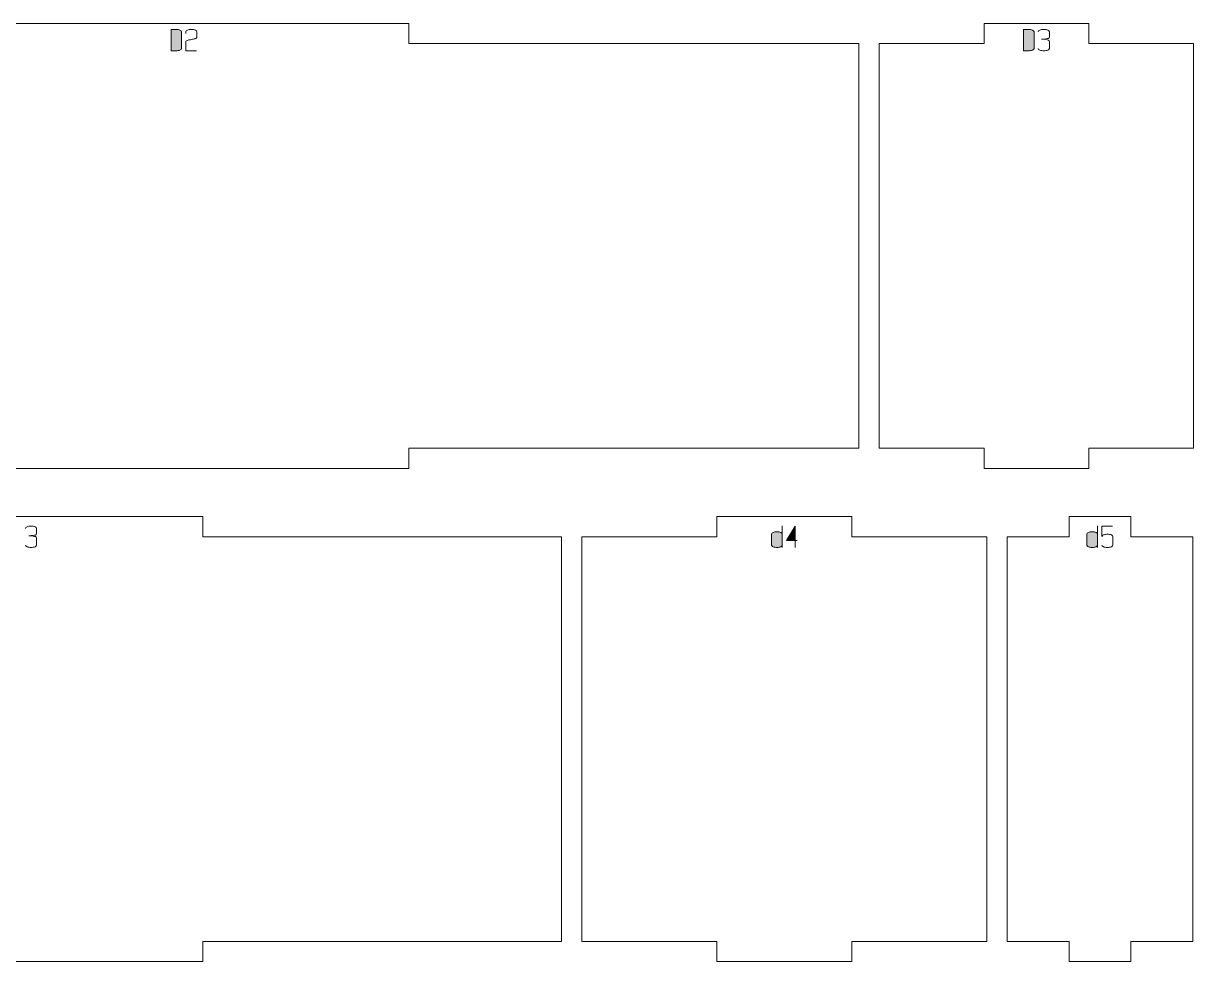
# Model space of a CAD drawing. Header units: centimetres. Extents: x -249 to 275, y -506 to 461.
# Drawn here: x -231.24 to -213.88, y 134.77 to 148.68 of the extents above; entities that cross this region are included whole.
import ezdxf

# ---------------------------------------------------------------- set-up
doc = ezdxf.new("R2010")
doc.units = ezdxf.units.CM
doc.header["$MEASUREMENT"] = 0
doc.layers.add('Capa 1', color=7, linetype='Continuous')

msp = doc.modelspace()

# ---------------------------------------------------------------- hatches: boundary and pattern name
at = {"layer": 'Capa 1', "true_color": 0x3e4095}
h = msp.add_hatch(color=175, dxfattribs=at)
edge = h.paths.add_edge_path()
edge.add_spline(control_points=[(-229.05251, 148.2761), (-229.05251, 148.2761), (-229.05251, 148.59254), (-229.05251, 148.59254), (-229.05251, 148.59254), (-228.97776, 148.59254), (-228.97776, 148.59254), (-228.95483, 148.59254), (-228.93526, 148.58902), (-228.91905, 148.58199), (-228.90316, 148.57496), (-228.89521, 148.56671), (-228.89521, 148.55723), (-228.89521, 148.55723), (-228.89521, 148.31141), (-228.89521, 148.31141), (-228.89521, 148.30163), (-228.90316, 148.29322), (-228.91905, 148.28619), (-228.93434, 148.27946), (-228.95391, 148.2761), (-228.97776, 148.2761), (-228.97776, 148.2761), (-229.05251, 148.2761), (-229.05251, 148.2761)], knot_values=[0, 0, 0, 0, 0.125, 0.125, 0.125, 0.25, 0.25, 0.25, 0.375, 0.375, 0.375, 0.5, 0.5, 0.5, 0.625, 0.625, 0.625, 0.75, 0.75, 0.75, 0.875, 0.875, 0.875, 1, 1, 1, 1], degree=3, periodic=1)
h = msp.add_hatch(color=175, dxfattribs=at)
edge = h.paths.add_edge_path()
edge.add_spline(control_points=[(-229.05251, 148.59254), (-229.05251, 148.59254), (-229.05251, 148.2761), (-229.05251, 148.2761), (-229.05251, 148.2761), (-228.97776, 148.2761), (-228.97776, 148.2761), (-228.95391, 148.2761), (-228.93434, 148.27946), (-228.91905, 148.28619), (-228.90316, 148.29322), (-228.89521, 148.30163), (-228.89521, 148.31141), (-228.89521, 148.31141), (-228.89521, 148.55723), (-228.89521, 148.55723), (-228.89521, 148.56671), (-228.90316, 148.57496), (-228.91905, 148.58199), (-228.93526, 148.58902), (-228.95483, 148.59254), (-228.97776, 148.59254), (-228.97776, 148.59254), (-229.05251, 148.59254), (-229.05251, 148.59254)], knot_values=[0, 0, 0, 0, 0.125, 0.125, 0.125, 0.25, 0.25, 0.25, 0.375, 0.375, 0.375, 0.5, 0.5, 0.5, 0.625, 0.625, 0.625, 0.75, 0.75, 0.75, 0.875, 0.875, 0.875, 1, 1, 1, 1], degree=3, periodic=1)
h = msp.add_hatch(color=175, dxfattribs=at)
edge = h.paths.add_edge_path()
edge.add_spline(control_points=[(-228.83284, 148.2761), (-228.83284, 148.2761), (-228.83284, 148.40864), (-228.83284, 148.40864), (-228.83192, 148.42056), (-228.82107, 148.42973), (-228.80028, 148.43615), (-228.79172, 148.43677), (-228.78354, 148.43776), (-228.77574, 148.43914), (-228.76795, 148.44051), (-228.76007, 148.44196), (-228.75212, 148.44349), (-228.73745, 148.44594), (-228.72621, 148.44793), (-228.71842, 148.44945), (-228.71062, 148.45098), (-228.70305, 148.45297), (-228.69571, 148.45542), (-228.67676, 148.46245), (-228.66728, 148.47147), (-228.66728, 148.48247), (-228.66728, 148.48247), (-228.66728, 148.55723), (-228.66728, 148.55723), (-228.66728, 148.56701), (-228.67515, 148.57534), (-228.6909, 148.58222), (-228.70664, 148.5891), (-228.72629, 148.59254), (-228.74983, 148.59254), (-228.77337, 148.59254), (-228.79302, 148.5891), (-228.80876, 148.58222), (-228.82451, 148.57534), (-228.83238, 148.56701), (-228.83238, 148.55723), (-228.83238, 148.55723), (-228.83238, 148.53476), (-228.83238, 148.53476), (-228.83238, 148.53476), (-228.83238, 148.55723), (-228.83238, 148.55723), (-228.83238, 148.56701), (-228.82451, 148.57534), (-228.80876, 148.58222), (-228.79302, 148.5891), (-228.77337, 148.59254), (-228.74983, 148.59254), (-228.72629, 148.59254), (-228.70664, 148.5891), (-228.6909, 148.58222), (-228.67515, 148.57534), (-228.66728, 148.56701), (-228.66728, 148.55723), (-228.66728, 148.55723), (-228.66728, 148.48247), (-228.66728, 148.48247), (-228.66728, 148.47147), (-228.67676, 148.46245), (-228.69571, 148.45542), (-228.70305, 148.45297), (-228.71062, 148.45098), (-228.71842, 148.44945), (-228.72621, 148.44793), (-228.73745, 148.44594), (-228.75212, 148.44349), (-228.76007, 148.44196), (-228.76795, 148.44051), (-228.77574, 148.43914), (-228.78354, 148.43776), (-228.79172, 148.43677), (-228.80028, 148.43615), (-228.82107, 148.42973), (-228.83192, 148.42056), (-228.83284, 148.40864), (-228.83284, 148.40864), (-228.83284, 148.2761), (-228.83284, 148.2761), (-228.83284, 148.2761), (-228.67599, 148.2761), (-228.67599, 148.2761), (-228.67599, 148.2761), (-228.83284, 148.2761), (-228.83284, 148.2761)], knot_values=[0, 0, 0, 0, 0.03571429, 0.03571429, 0.03571429, 0.07142857, 0.07142857, 0.07142857, 0.10714286, 0.10714286, 0.10714286, 0.14285714, 0.14285714, 0.14285714, 0.17857143, 0.17857143, 0.17857143, 0.21428571, 0.21428571, 0.21428571, 0.25, 0.25, 0.25, 0.28571429, 0.28571429, 0.28571429, 0.32142857, 0.32142857, 0.32142857, 0.35714286, 0.35714286, 0.35714286, 0.39285714, 0.39285714, 0.39285714, 0.42857143, 0.42857143, 0.42857143, 0.46428571, 0.46428571, 0.46428571, 0.5, 0.5, 0.5, 0.53571429, 0.53571429, 0.53571429, 0.57142857, 0.57142857, 0.57142857, 0.60714286, 0.60714286, 0.60714286, 0.64285714, 0.64285714, 0.64285714, 0.67857143, 0.67857143, 0.67857143, 0.71428571, 0.71428571, 0.71428571, 0.75, 0.75, 0.75, 0.78571429, 0.78571429, 0.78571429, 0.82142857, 0.82142857, 0.82142857, 0.85714286, 0.85714286, 0.85714286, 0.89285714, 0.89285714, 0.89285714, 0.92857143, 0.92857143, 0.92857143, 0.96428571, 0.96428571, 0.96428571, 1, 1, 1, 1], degree=3, periodic=1)
h = msp.add_hatch(color=175, dxfattribs=at)
edge = h.paths.add_edge_path()
edge.add_spline(control_points=[(-216.4085, 148.2761), (-216.4085, 148.2761), (-216.4085, 148.59254), (-216.4085, 148.59254), (-216.4085, 148.59254), (-216.33375, 148.59254), (-216.33375, 148.59254), (-216.31082, 148.59254), (-216.29125, 148.58902), (-216.27504, 148.58199), (-216.25915, 148.57496), (-216.2512, 148.56671), (-216.2512, 148.55723), (-216.2512, 148.55723), (-216.2512, 148.31141), (-216.2512, 148.31141), (-216.2512, 148.30163), (-216.25915, 148.29322), (-216.27504, 148.28619), (-216.29033, 148.27946), (-216.3099, 148.2761), (-216.33375, 148.2761), (-216.33375, 148.2761), (-216.4085, 148.2761), (-216.4085, 148.2761)], knot_values=[0, 0, 0, 0, 0.125, 0.125, 0.125, 0.25, 0.25, 0.25, 0.375, 0.375, 0.375, 0.5, 0.5, 0.5, 0.625, 0.625, 0.625, 0.75, 0.75, 0.75, 0.875, 0.875, 0.875, 1, 1, 1, 1], degree=3, periodic=1)
h = msp.add_hatch(color=175, dxfattribs=at)
edge = h.paths.add_edge_path()
edge.add_spline(control_points=[(-216.4085, 148.59254), (-216.4085, 148.59254), (-216.4085, 148.2761), (-216.4085, 148.2761), (-216.4085, 148.2761), (-216.33375, 148.2761), (-216.33375, 148.2761), (-216.3099, 148.2761), (-216.29033, 148.27946), (-216.27504, 148.28619), (-216.25915, 148.29322), (-216.2512, 148.30163), (-216.2512, 148.31141), (-216.2512, 148.31141), (-216.2512, 148.55723), (-216.2512, 148.55723), (-216.2512, 148.56671), (-216.25915, 148.57496), (-216.27504, 148.58199), (-216.29125, 148.58902), (-216.31082, 148.59254), (-216.33375, 148.59254), (-216.33375, 148.59254), (-216.4085, 148.59254), (-216.4085, 148.59254)], knot_values=[0, 0, 0, 0, 0.125, 0.125, 0.125, 0.25, 0.25, 0.25, 0.375, 0.375, 0.375, 0.5, 0.5, 0.5, 0.625, 0.625, 0.625, 0.75, 0.75, 0.75, 0.875, 0.875, 0.875, 1, 1, 1, 1], degree=3, periodic=1)
h = msp.add_hatch(color=175, dxfattribs=at)
edge = h.paths.add_edge_path()
edge.add_spline(control_points=[(-216.10582, 148.2761), (-216.12936, 148.2761), (-216.14901, 148.27954), (-216.16475, 148.28642), (-216.1805, 148.2933), (-216.18837, 148.30163), (-216.18837, 148.31141), (-216.18837, 148.30163), (-216.1805, 148.2933), (-216.16475, 148.28642), (-216.14901, 148.27954), (-216.12936, 148.2761), (-216.10582, 148.2761), (-216.08228, 148.2761), (-216.06263, 148.27954), (-216.04689, 148.28642), (-216.03114, 148.2933), (-216.02327, 148.30163), (-216.02327, 148.31141), (-216.02327, 148.31141), (-216.02327, 148.4146), (-216.02327, 148.4146), (-216.02327, 148.42286), (-216.02893, 148.43004), (-216.04024, 148.43615), (-216.05155, 148.44227), (-216.08472, 148.4464), (-216.13976, 148.44854), (-216.08503, 148.4519), (-216.05216, 148.45588), (-216.04116, 148.46046), (-216.03015, 148.46505), (-216.02419, 148.47254), (-216.02327, 148.48293), (-216.02327, 148.48293), (-216.02327, 148.55723), (-216.02327, 148.55723), (-216.02327, 148.56701), (-216.03114, 148.57534), (-216.04689, 148.58222), (-216.06263, 148.5891), (-216.08228, 148.59254), (-216.10582, 148.59254), (-216.12936, 148.59254), (-216.14901, 148.5891), (-216.16475, 148.58222), (-216.1805, 148.57534), (-216.18837, 148.56701), (-216.18837, 148.55723), (-216.18837, 148.56701), (-216.1805, 148.57534), (-216.16475, 148.58222), (-216.14901, 148.5891), (-216.12936, 148.59254), (-216.10582, 148.59254), (-216.08228, 148.59254), (-216.06263, 148.5891), (-216.04689, 148.58222), (-216.03114, 148.57534), (-216.02327, 148.56701), (-216.02327, 148.55723), (-216.02327, 148.55723), (-216.02327, 148.48293), (-216.02327, 148.48293), (-216.02419, 148.47254), (-216.03015, 148.46505), (-216.04116, 148.46046), (-216.05216, 148.45588), (-216.08503, 148.4519), (-216.13976, 148.44854), (-216.08472, 148.4464), (-216.05155, 148.44227), (-216.04024, 148.43615), (-216.02893, 148.43004), (-216.02327, 148.42286), (-216.02327, 148.4146), (-216.02327, 148.4146), (-216.02327, 148.31141), (-216.02327, 148.31141), (-216.02327, 148.30163), (-216.03114, 148.2933), (-216.04689, 148.28642), (-216.06263, 148.27954), (-216.08228, 148.2761), (-216.10582, 148.2761)], knot_values=[0, 0, 0, 0, 0.03571429, 0.03571429, 0.03571429, 0.07142857, 0.07142857, 0.07142857, 0.10714286, 0.10714286, 0.10714286, 0.14285714, 0.14285714, 0.14285714, 0.17857143, 0.17857143, 0.17857143, 0.21428571, 0.21428571, 0.21428571, 0.25, 0.25, 0.25, 0.28571429, 0.28571429, 0.28571429, 0.32142857, 0.32142857, 0.32142857, 0.35714286, 0.35714286, 0.35714286, 0.39285714, 0.39285714, 0.39285714, 0.42857143, 0.42857143, 0.42857143, 0.46428571, 0.46428571, 0.46428571, 0.5, 0.5, 0.5, 0.53571429, 0.53571429, 0.53571429, 0.57142857, 0.57142857, 0.57142857, 0.60714286, 0.60714286, 0.60714286, 0.64285714, 0.64285714, 0.64285714, 0.67857143, 0.67857143, 0.67857143, 0.71428571, 0.71428571, 0.71428571, 0.75, 0.75, 0.75, 0.78571429, 0.78571429, 0.78571429, 0.82142857, 0.82142857, 0.82142857, 0.85714286, 0.85714286, 0.85714286, 0.89285714, 0.89285714, 0.89285714, 0.92857143, 0.92857143, 0.92857143, 0.96428571, 0.96428571, 0.96428571, 1, 1, 1, 1], degree=3, periodic=1)
h = msp.add_hatch(color=175, dxfattribs=at)
edge = h.paths.add_edge_path()
edge.add_spline(control_points=[(-231.12856, 140.90999), (-231.1521, 140.90999), (-231.17175, 140.91343), (-231.18749, 140.92031), (-231.20324, 140.92719), (-231.21111, 140.93552), (-231.21111, 140.9453), (-231.21111, 140.93552), (-231.20324, 140.92719), (-231.18749, 140.92031), (-231.17175, 140.91343), (-231.1521, 140.90999), (-231.12856, 140.90999), (-231.10502, 140.90999), (-231.08537, 140.91343), (-231.06963, 140.92031), (-231.05388, 140.92719), (-231.04601, 140.93552), (-231.04601, 140.9453), (-231.04601, 140.9453), (-231.04601, 141.04849), (-231.04601, 141.04849), (-231.04601, 141.05675), (-231.05167, 141.06393), (-231.06298, 141.07004), (-231.07429, 141.07616), (-231.10746, 141.08029), (-231.1625, 141.08243), (-231.10777, 141.08579), (-231.0749, 141.08977), (-231.0639, 141.09435), (-231.05289, 141.09894), (-231.04693, 141.10643), (-231.04601, 141.11682), (-231.04601, 141.11682), (-231.04601, 141.19112), (-231.04601, 141.19112), (-231.04601, 141.2009), (-231.05388, 141.20923), (-231.06963, 141.21611), (-231.08537, 141.22299), (-231.10502, 141.22643), (-231.12856, 141.22643), (-231.1521, 141.22643), (-231.17175, 141.22299), (-231.18749, 141.21611), (-231.20324, 141.20923), (-231.21111, 141.2009), (-231.21111, 141.19112), (-231.21111, 141.2009), (-231.20324, 141.20923), (-231.18749, 141.21611), (-231.17175, 141.22299), (-231.1521, 141.22643), (-231.12856, 141.22643), (-231.10502, 141.22643), (-231.08537, 141.22299), (-231.06963, 141.21611), (-231.05388, 141.20923), (-231.04601, 141.2009), (-231.04601, 141.19112), (-231.04601, 141.19112), (-231.04601, 141.11682), (-231.04601, 141.11682), (-231.04693, 141.10643), (-231.05289, 141.09894), (-231.0639, 141.09435), (-231.0749, 141.08977), (-231.10777, 141.08579), (-231.1625, 141.08243), (-231.10746, 141.08029), (-231.07429, 141.07616), (-231.06298, 141.07004), (-231.05167, 141.06393), (-231.04601, 141.05675), (-231.04601, 141.04849), (-231.04601, 141.04849), (-231.04601, 140.9453), (-231.04601, 140.9453), (-231.04601, 140.93552), (-231.05388, 140.92719), (-231.06963, 140.92031), (-231.08537, 140.91343), (-231.10502, 140.90999), (-231.12856, 140.90999)], knot_values=[0, 0, 0, 0, 0.03571429, 0.03571429, 0.03571429, 0.07142857, 0.07142857, 0.07142857, 0.10714286, 0.10714286, 0.10714286, 0.14285714, 0.14285714, 0.14285714, 0.17857143, 0.17857143, 0.17857143, 0.21428571, 0.21428571, 0.21428571, 0.25, 0.25, 0.25, 0.28571429, 0.28571429, 0.28571429, 0.32142857, 0.32142857, 0.32142857, 0.35714286, 0.35714286, 0.35714286, 0.39285714, 0.39285714, 0.39285714, 0.42857143, 0.42857143, 0.42857143, 0.46428571, 0.46428571, 0.46428571, 0.5, 0.5, 0.5, 0.53571429, 0.53571429, 0.53571429, 0.57142857, 0.57142857, 0.57142857, 0.60714286, 0.60714286, 0.60714286, 0.64285714, 0.64285714, 0.64285714, 0.67857143, 0.67857143, 0.67857143, 0.71428571, 0.71428571, 0.71428571, 0.75, 0.75, 0.75, 0.78571429, 0.78571429, 0.78571429, 0.82142857, 0.82142857, 0.82142857, 0.85714286, 0.85714286, 0.85714286, 0.89285714, 0.89285714, 0.89285714, 0.92857143, 0.92857143, 0.92857143, 0.96428571, 0.96428571, 0.96428571, 1, 1, 1, 1], degree=3, periodic=1)
h = msp.add_hatch(color=175, dxfattribs=at)
edge = h.paths.add_edge_path()
edge.add_spline(control_points=[(-220.14408, 141.10857), (-220.14408, 141.10857), (-220.14408, 140.9453), (-220.14408, 140.9453), (-220.14408, 140.94072), (-220.14225, 140.93636), (-220.13858, 140.93223), (-220.13491, 140.92811), (-220.12956, 140.92436), (-220.12253, 140.921), (-220.11549, 140.91763), (-220.10686, 140.91496), (-220.09661, 140.91297), (-220.08637, 140.91098), (-220.07468, 140.90999), (-220.06153, 140.90999), (-220.04196, 140.90999), (-220.02454, 140.91366), (-220.00925, 140.921), (-219.99335, 140.92833), (-219.9854, 140.93644), (-219.9854, 140.9453), (-219.9854, 140.9453), (-219.9854, 141.23102), (-219.9854, 141.23102), (-219.9854, 141.23102), (-219.9854, 141.10857), (-219.9854, 141.10857), (-219.9854, 141.11774), (-219.99335, 141.12569), (-220.00925, 141.13242), (-220.02454, 141.13945), (-220.04196, 141.14327), (-220.06153, 141.14388), (-220.07468, 141.14388), (-220.08637, 141.14289), (-220.09661, 141.1409), (-220.10686, 141.13891), (-220.11549, 141.13624), (-220.12253, 141.13287), (-220.12956, 141.12951), (-220.13491, 141.12577), (-220.13858, 141.12164), (-220.14225, 141.11751), (-220.14408, 141.11315), (-220.14408, 141.10857)], knot_values=[0, 0, 0, 0, 0.06666667, 0.06666667, 0.06666667, 0.13333333, 0.13333333, 0.13333333, 0.2, 0.2, 0.2, 0.26666667, 0.26666667, 0.26666667, 0.33333333, 0.33333333, 0.33333333, 0.4, 0.4, 0.4, 0.46666667, 0.46666667, 0.46666667, 0.53333333, 0.53333333, 0.53333333, 0.6, 0.6, 0.6, 0.66666667, 0.66666667, 0.66666667, 0.73333333, 0.73333333, 0.73333333, 0.8, 0.8, 0.8, 0.86666667, 0.86666667, 0.86666667, 0.93333333, 0.93333333, 0.93333333, 1, 1, 1, 1], degree=3, periodic=1)
h = msp.add_hatch(color=175, dxfattribs=at)
edge = h.paths.add_edge_path()
edge.add_spline(control_points=[(-219.9854, 140.9453), (-219.9854, 140.93644), (-219.99335, 140.92833), (-220.00925, 140.921), (-220.02454, 140.91366), (-220.04196, 140.90999), (-220.06153, 140.90999), (-220.07468, 140.90999), (-220.08637, 140.91098), (-220.09661, 140.91297), (-220.10686, 140.91496), (-220.11549, 140.91763), (-220.12253, 140.921), (-220.12956, 140.92436), (-220.13491, 140.92811), (-220.13858, 140.93223), (-220.14225, 140.93636), (-220.14408, 140.94072), (-220.14408, 140.9453), (-220.14408, 140.9453), (-220.14408, 141.10857), (-220.14408, 141.10857), (-220.14408, 141.11315), (-220.14225, 141.11751), (-220.13858, 141.12164), (-220.13491, 141.12577), (-220.12956, 141.12951), (-220.12253, 141.13287), (-220.11549, 141.13624), (-220.10686, 141.13891), (-220.09661, 141.1409), (-220.08637, 141.14289), (-220.07468, 141.14388), (-220.06153, 141.14388), (-220.04196, 141.14327), (-220.02454, 141.13945), (-220.00925, 141.13242), (-219.99335, 141.12569), (-219.9854, 141.11774), (-219.9854, 141.10857), (-219.9854, 141.10857), (-219.9854, 140.9453), (-219.9854, 140.9453)], knot_values=[0, 0, 0, 0, 0.07142857, 0.07142857, 0.07142857, 0.14285714, 0.14285714, 0.14285714, 0.21428571, 0.21428571, 0.21428571, 0.28571429, 0.28571429, 0.28571429, 0.35714286, 0.35714286, 0.35714286, 0.42857143, 0.42857143, 0.42857143, 0.5, 0.5, 0.5, 0.57142857, 0.57142857, 0.57142857, 0.64285714, 0.64285714, 0.64285714, 0.71428571, 0.71428571, 0.71428571, 0.78571429, 0.78571429, 0.78571429, 0.85714286, 0.85714286, 0.85714286, 0.92857143, 0.92857143, 0.92857143, 1, 1, 1, 1], degree=3, periodic=1)
h = msp.add_hatch(color=175, dxfattribs=at)
edge = h.paths.add_edge_path()
edge.add_spline(control_points=[(-219.79416, 141.01455), (-219.79416, 141.01455), (-219.79416, 141.22689), (-219.79416, 141.22689), (-219.79416, 141.22689), (-219.92395, 141.01455), (-219.92395, 141.01455), (-219.92395, 141.01455), (-219.79416, 141.01455), (-219.79416, 141.01455)], knot_values=[0, 0, 0, 0, 0.33333333, 0.33333333, 0.33333333, 0.66666667, 0.66666667, 0.66666667, 1, 1, 1, 1], degree=3, periodic=1)
h = msp.add_hatch(color=175, dxfattribs=at)
edge = h.paths.add_edge_path()
edge.add_spline(control_points=[(-219.79416, 141.01455), (-219.79416, 141.01455), (-219.79416, 140.90999), (-219.79416, 140.90999), (-219.79416, 140.90999), (-219.79416, 141.01455), (-219.79416, 141.01455), (-219.79416, 141.01455), (-219.92395, 141.01455), (-219.92395, 141.01455), (-219.92395, 141.01455), (-219.79416, 141.22689), (-219.79416, 141.22689), (-219.79416, 141.22689), (-219.79416, 141.01455), (-219.79416, 141.01455), (-219.79416, 141.01455), (-219.76435, 141.01455), (-219.76435, 141.01455), (-219.76435, 141.01455), (-219.79416, 141.01455), (-219.79416, 141.01455)], knot_values=[0, 0, 0, 0, 0.14285714, 0.14285714, 0.14285714, 0.28571429, 0.28571429, 0.28571429, 0.42857143, 0.42857143, 0.42857143, 0.57142857, 0.57142857, 0.57142857, 0.71428571, 0.71428571, 0.71428571, 0.85714286, 0.85714286, 0.85714286, 1, 1, 1, 1], degree=3, periodic=1)
h = msp.add_hatch(color=175, dxfattribs=at)
edge = h.paths.add_edge_path()
edge.add_spline(control_points=[(-215.46596, 141.10857), (-215.46596, 141.10857), (-215.46596, 140.9453), (-215.46596, 140.9453), (-215.46596, 140.94072), (-215.46413, 140.93636), (-215.46046, 140.93223), (-215.45679, 140.92811), (-215.45144, 140.92436), (-215.44441, 140.921), (-215.43737, 140.91763), (-215.42874, 140.91496), (-215.41849, 140.91297), (-215.40825, 140.91098), (-215.39656, 140.90999), (-215.38341, 140.90999), (-215.36384, 140.90999), (-215.34642, 140.91366), (-215.33113, 140.921), (-215.31523, 140.92833), (-215.30728, 140.93644), (-215.30728, 140.9453), (-215.30728, 140.9453), (-215.30728, 141.23102), (-215.30728, 141.23102), (-215.30728, 141.23102), (-215.30728, 141.10857), (-215.30728, 141.10857), (-215.30728, 141.11774), (-215.31523, 141.12569), (-215.33113, 141.13242), (-215.34642, 141.13945), (-215.36384, 141.14327), (-215.38341, 141.14388), (-215.39656, 141.14388), (-215.40825, 141.14289), (-215.41849, 141.1409), (-215.42874, 141.13891), (-215.43737, 141.13624), (-215.44441, 141.13287), (-215.45144, 141.12951), (-215.45679, 141.12577), (-215.46046, 141.12164), (-215.46413, 141.11751), (-215.46596, 141.11315), (-215.46596, 141.10857)], knot_values=[0, 0, 0, 0, 0.06666667, 0.06666667, 0.06666667, 0.13333333, 0.13333333, 0.13333333, 0.2, 0.2, 0.2, 0.26666667, 0.26666667, 0.26666667, 0.33333333, 0.33333333, 0.33333333, 0.4, 0.4, 0.4, 0.46666667, 0.46666667, 0.46666667, 0.53333333, 0.53333333, 0.53333333, 0.6, 0.6, 0.6, 0.66666667, 0.66666667, 0.66666667, 0.73333333, 0.73333333, 0.73333333, 0.8, 0.8, 0.8, 0.86666667, 0.86666667, 0.86666667, 0.93333333, 0.93333333, 0.93333333, 1, 1, 1, 1], degree=3, periodic=1)
h = msp.add_hatch(color=175, dxfattribs=at)
edge = h.paths.add_edge_path()
edge.add_spline(control_points=[(-215.30728, 140.9453), (-215.30728, 140.93644), (-215.31523, 140.92833), (-215.33113, 140.921), (-215.34642, 140.91366), (-215.36384, 140.90999), (-215.38341, 140.90999), (-215.39656, 140.90999), (-215.40825, 140.91098), (-215.41849, 140.91297), (-215.42874, 140.91496), (-215.43737, 140.91763), (-215.44441, 140.921), (-215.45144, 140.92436), (-215.45679, 140.92811), (-215.46046, 140.93223), (-215.46413, 140.93636), (-215.46596, 140.94072), (-215.46596, 140.9453), (-215.46596, 140.9453), (-215.46596, 141.10857), (-215.46596, 141.10857), (-215.46596, 141.11315), (-215.46413, 141.11751), (-215.46046, 141.12164), (-215.45679, 141.12577), (-215.45144, 141.12951), (-215.44441, 141.13287), (-215.43737, 141.13624), (-215.42874, 141.13891), (-215.41849, 141.1409), (-215.40825, 141.14289), (-215.39656, 141.14388), (-215.38341, 141.14388), (-215.36384, 141.14327), (-215.34642, 141.13945), (-215.33113, 141.13242), (-215.31523, 141.12569), (-215.30728, 141.11774), (-215.30728, 141.10857), (-215.30728, 141.10857), (-215.30728, 140.9453), (-215.30728, 140.9453)], knot_values=[0, 0, 0, 0, 0.07142857, 0.07142857, 0.07142857, 0.14285714, 0.14285714, 0.14285714, 0.21428571, 0.21428571, 0.21428571, 0.28571429, 0.28571429, 0.28571429, 0.35714286, 0.35714286, 0.35714286, 0.42857143, 0.42857143, 0.42857143, 0.5, 0.5, 0.5, 0.57142857, 0.57142857, 0.57142857, 0.64285714, 0.64285714, 0.64285714, 0.71428571, 0.71428571, 0.71428571, 0.78571429, 0.78571429, 0.78571429, 0.85714286, 0.85714286, 0.85714286, 0.92857143, 0.92857143, 0.92857143, 1, 1, 1, 1], degree=3, periodic=1)
h = msp.add_hatch(color=175, dxfattribs=at)
edge = h.paths.add_edge_path()
edge.add_spline(control_points=[(-215.16328, 140.90999), (-215.18682, 140.90999), (-215.20647, 140.91343), (-215.22221, 140.92031), (-215.23796, 140.92719), (-215.24583, 140.93552), (-215.24583, 140.9453), (-215.24583, 140.93552), (-215.23796, 140.92719), (-215.22221, 140.92031), (-215.20647, 140.91343), (-215.18682, 140.90999), (-215.16328, 140.90999), (-215.13974, 140.90999), (-215.12009, 140.91343), (-215.10435, 140.92031), (-215.0886, 140.92719), (-215.08073, 140.93552), (-215.08073, 140.9453), (-215.08073, 140.9453), (-215.08073, 141.07096), (-215.08073, 141.07096), (-215.08073, 141.08075), (-215.0886, 141.08908), (-215.10435, 141.09596), (-215.12009, 141.10284), (-215.13974, 141.10628), (-215.16328, 141.10628), (-215.18468, 141.10444), (-215.20119, 141.10199), (-215.21281, 141.09894), (-215.22443, 141.09588), (-215.23543, 141.08655), (-215.24583, 141.07096), (-215.24583, 141.07096), (-215.24583, 141.22643), (-215.24583, 141.22643), (-215.24583, 141.22643), (-215.08623, 141.22643), (-215.08623, 141.22643), (-215.08623, 141.22643), (-215.24583, 141.22643), (-215.24583, 141.22643), (-215.24583, 141.22643), (-215.24583, 141.07096), (-215.24583, 141.07096), (-215.23543, 141.08655), (-215.22443, 141.09588), (-215.21281, 141.09894), (-215.20119, 141.10199), (-215.18468, 141.10444), (-215.16328, 141.10628), (-215.13974, 141.10628), (-215.12009, 141.10284), (-215.10435, 141.09596), (-215.0886, 141.08908), (-215.08073, 141.08075), (-215.08073, 141.07096), (-215.08073, 141.07096), (-215.08073, 140.9453), (-215.08073, 140.9453), (-215.08073, 140.93552), (-215.0886, 140.92719), (-215.10435, 140.92031), (-215.12009, 140.91343), (-215.13974, 140.90999), (-215.16328, 140.90999)], knot_values=[0, 0, 0, 0, 0.04545455, 0.04545455, 0.04545455, 0.09090909, 0.09090909, 0.09090909, 0.13636364, 0.13636364, 0.13636364, 0.18181818, 0.18181818, 0.18181818, 0.22727273, 0.22727273, 0.22727273, 0.27272727, 0.27272727, 0.27272727, 0.31818182, 0.31818182, 0.31818182, 0.36363636, 0.36363636, 0.36363636, 0.40909091, 0.40909091, 0.40909091, 0.45454545, 0.45454545, 0.45454545, 0.5, 0.5, 0.5, 0.54545455, 0.54545455, 0.54545455, 0.59090909, 0.59090909, 0.59090909, 0.63636364, 0.63636364, 0.63636364, 0.68181818, 0.68181818, 0.68181818, 0.72727273, 0.72727273, 0.72727273, 0.77272727, 0.77272727, 0.77272727, 0.81818182, 0.81818182, 0.81818182, 0.86363636, 0.86363636, 0.86363636, 0.90909091, 0.90909091, 0.90909091, 0.95454545, 0.95454545, 0.95454545, 1, 1, 1, 1], degree=3, periodic=1)
h = msp.add_hatch(color=175, dxfattribs=at)
edge = h.paths.add_edge_path()
edge.add_spline(control_points=[(-219.9854, 140.90999), (-219.9854, 140.90999), (-219.9854, 140.9453), (-219.9854, 140.9453), (-219.9854, 140.9453), (-219.9854, 140.90999), (-219.9854, 140.90999)], knot_values=[0, 0, 0, 0, 0.5, 0.5, 0.5, 1, 1, 1, 1], degree=3, periodic=1)
h = msp.add_hatch(color=175, dxfattribs=at)
edge = h.paths.add_edge_path()
edge.add_spline(control_points=[(-215.30728, 140.90999), (-215.30728, 140.90999), (-215.30728, 140.9453), (-215.30728, 140.9453), (-215.30728, 140.9453), (-215.30728, 140.90999), (-215.30728, 140.90999)], knot_values=[0, 0, 0, 0, 0.5, 0.5, 0.5, 1, 1, 1, 1], degree=3, periodic=1)

# ---------------------------------------------------------------- linework, layer by layer
at = {"layer": 'Capa 1', "color": 240, "lineweight": 9}
for points in [[(-238.87223, 148.3825), (-238.87223, 148.3825), (-238.87223, 142.3825), (-238.87223, 142.3825), (-238.87223, 142.3825), (-232.19734, 142.3825), (-232.19734, 142.3825), (-232.19734, 142.3825), (-232.19734, 142.0825), (-232.19734, 142.0825), (-232.19734, 142.0825), (-225.52245, 142.0825), (-225.52245, 142.0825), (-225.52245, 142.0825), (-225.52245, 142.3825), (-225.52245, 142.3825), (-225.52245, 142.3825), (-218.84755, 142.3825), (-218.84755, 142.3825), (-218.84755, 142.3825), (-218.84755, 148.3825), (-218.84755, 148.3825), (-218.84755, 148.3825), (-225.52245, 148.3825), (-225.52245, 148.3825), (-225.52245, 148.3825), (-225.52245, 148.6825), (-225.52245, 148.6825), (-225.52245, 148.6825), (-232.19734, 148.6825), (-232.19734, 148.6825), (-232.19734, 148.6825), (-232.19734, 148.3825), (-232.19734, 148.3825), (-232.19734, 148.3825), (-238.87223, 148.3825), (-238.87223, 148.3825)], [(-218.54755, 148.3825), (-218.54755, 148.3825), (-218.54755, 142.3825), (-218.54755, 142.3825), (-218.54755, 142.3825), (-216.99311, 142.3825), (-216.99311, 142.3825), (-216.99311, 142.3825), (-216.99311, 142.0825), (-216.99311, 142.0825), (-216.99311, 142.0825), (-215.43866, 142.0825), (-215.43866, 142.0825), (-215.43866, 142.0825), (-215.43866, 142.3825), (-215.43866, 142.3825), (-215.43866, 142.3825), (-213.88421, 142.3825), (-213.88421, 142.3825), (-213.88421, 142.3825), (-213.88421, 148.3825), (-213.88421, 148.3825), (-213.88421, 148.3825), (-215.43866, 148.3825), (-215.43866, 148.3825), (-215.43866, 148.3825), (-215.43866, 148.6825), (-215.43866, 148.6825), (-215.43866, 148.6825), (-216.99311, 148.6825), (-216.99311, 148.6825), (-216.99311, 148.6825), (-216.99311, 148.3825), (-216.99311, 148.3825), (-216.99311, 148.3825), (-218.54755, 148.3825), (-218.54755, 148.3825)], [(-239.21865, 141.06719), (-239.21865, 141.06719), (-239.21865, 135.06719), (-239.21865, 135.06719), (-239.21865, 135.06719), (-233.89863, 135.06719), (-233.89863, 135.06719), (-233.89863, 135.06719), (-233.89863, 134.76719), (-233.89863, 134.76719), (-233.89863, 134.76719), (-228.57861, 134.76719), (-228.57861, 134.76719), (-228.57861, 134.76719), (-228.57861, 135.06719), (-228.57861, 135.06719), (-228.57861, 135.06719), (-223.2586, 135.06719), (-223.2586, 135.06719), (-223.2586, 135.06719), (-223.2586, 141.06719), (-223.2586, 141.06719), (-223.2586, 141.06719), (-228.57861, 141.06719), (-228.57861, 141.06719), (-228.57861, 141.06719), (-228.57861, 141.36719), (-228.57861, 141.36719), (-228.57861, 141.36719), (-233.89863, 141.36719), (-233.89863, 141.36719), (-233.89863, 141.36719), (-233.89863, 141.06719), (-233.89863, 141.06719), (-233.89863, 141.06719), (-239.21865, 141.06719), (-239.21865, 141.06719)], [(-222.9586, 141.06719), (-222.9586, 141.06719), (-222.9586, 135.06719), (-222.9586, 135.06719), (-222.9586, 135.06719), (-220.95567, 135.06719), (-220.95567, 135.06719), (-220.95567, 135.06719), (-220.95567, 134.76719), (-220.95567, 134.76719), (-220.95567, 134.76719), (-218.95275, 134.76719), (-218.95275, 134.76719), (-218.95275, 134.76719), (-218.95275, 135.06719), (-218.95275, 135.06719), (-218.95275, 135.06719), (-216.94983, 135.06719), (-216.94983, 135.06719), (-216.94983, 135.06719), (-216.94983, 141.06719), (-216.94983, 141.06719), (-216.94983, 141.06719), (-218.95275, 141.06719), (-218.95275, 141.06719), (-218.95275, 141.06719), (-218.95275, 141.36719), (-218.95275, 141.36719), (-218.95275, 141.36719), (-220.95567, 141.36719), (-220.95567, 141.36719), (-220.95567, 141.36719), (-220.95567, 141.06719), (-220.95567, 141.06719), (-220.95567, 141.06719), (-222.9586, 141.06719), (-222.9586, 141.06719)], [(-216.64983, 141.06719), (-216.64983, 141.06719), (-216.64983, 135.06719), (-216.64983, 135.06719), (-216.64983, 135.06719), (-215.73217, 135.06719), (-215.73217, 135.06719), (-215.73217, 135.06719), (-215.73217, 134.76719), (-215.73217, 134.76719), (-215.73217, 134.76719), (-214.81451, 134.76719), (-214.81451, 134.76719), (-214.81451, 134.76719), (-214.81451, 135.06719), (-214.81451, 135.06719), (-214.81451, 135.06719), (-213.89685, 135.06719), (-213.89685, 135.06719), (-213.89685, 135.06719), (-213.89685, 141.06719), (-213.89685, 141.06719), (-213.89685, 141.06719), (-214.81451, 141.06719), (-214.81451, 141.06719), (-214.81451, 141.06719), (-214.81451, 141.36719), (-214.81451, 141.36719), (-214.81451, 141.36719), (-215.73217, 141.36719), (-215.73217, 141.36719), (-215.73217, 141.36719), (-215.73217, 141.06719), (-215.73217, 141.06719), (-215.73217, 141.06719), (-216.64983, 141.06719), (-216.64983, 141.06719)]]:
    msp.add_open_spline(points, degree=3, knots=[0, 0, 0, 0, 0.08333333, 0.08333333, 0.08333333, 0.16666667, 0.16666667, 0.16666667, 0.25, 0.25, 0.25, 0.33333333, 0.33333333, 0.33333333, 0.41666667, 0.41666667, 0.41666667, 0.5, 0.5, 0.5, 0.58333333, 0.58333333, 0.58333333, 0.66666667, 0.66666667, 0.66666667, 0.75, 0.75, 0.75, 0.83333333, 0.83333333, 0.83333333, 0.91666667, 0.91666667, 0.91666667, 1, 1, 1, 1], dxfattribs=at)
at = {"layer": 'Capa 1', "color": 114, "lineweight": 9}
for points, knots in [([(-229.05251, 148.2761), (-229.05251, 148.2761), (-229.05251, 148.59254), (-229.05251, 148.59254), (-229.05251, 148.59254), (-228.97776, 148.59254), (-228.97776, 148.59254), (-228.95483, 148.59254), (-228.93526, 148.58902), (-228.91905, 148.58199), (-228.90316, 148.57496), (-228.89521, 148.56671), (-228.89521, 148.55723), (-228.89521, 148.55723), (-228.89521, 148.31141), (-228.89521, 148.31141), (-228.89521, 148.30163), (-228.90316, 148.29322), (-228.91905, 148.28619), (-228.93434, 148.27946), (-228.95391, 148.2761), (-228.97776, 148.2761), (-228.97776, 148.2761), (-229.05251, 148.2761), (-229.05251, 148.2761)], [0, 0, 0, 0, 0.125, 0.125, 0.125, 0.25, 0.25, 0.25, 0.375, 0.375, 0.375, 0.5, 0.5, 0.5, 0.625, 0.625, 0.625, 0.75, 0.75, 0.75, 0.875, 0.875, 0.875, 1, 1, 1, 1]), ([(-229.05251, 148.59254), (-229.05251, 148.59254), (-229.05251, 148.2761), (-229.05251, 148.2761), (-229.05251, 148.2761), (-228.97776, 148.2761), (-228.97776, 148.2761), (-228.95391, 148.2761), (-228.93434, 148.27946), (-228.91905, 148.28619), (-228.90316, 148.29322), (-228.89521, 148.30163), (-228.89521, 148.31141), (-228.89521, 148.31141), (-228.89521, 148.55723), (-228.89521, 148.55723), (-228.89521, 148.56671), (-228.90316, 148.57496), (-228.91905, 148.58199), (-228.93526, 148.58902), (-228.95483, 148.59254), (-228.97776, 148.59254), (-228.97776, 148.59254), (-229.05251, 148.59254), (-229.05251, 148.59254)], [0, 0, 0, 0, 0.125, 0.125, 0.125, 0.25, 0.25, 0.25, 0.375, 0.375, 0.375, 0.5, 0.5, 0.5, 0.625, 0.625, 0.625, 0.75, 0.75, 0.75, 0.875, 0.875, 0.875, 1, 1, 1, 1]), ([(-228.83284, 148.2761), (-228.83284, 148.2761), (-228.83284, 148.40864), (-228.83284, 148.40864), (-228.83192, 148.42056), (-228.82107, 148.42973), (-228.80028, 148.43615), (-228.79172, 148.43677), (-228.78354, 148.43776), (-228.77574, 148.43914), (-228.76795, 148.44051), (-228.76007, 148.44196), (-228.75212, 148.44349), (-228.73745, 148.44594), (-228.72621, 148.44793), (-228.71842, 148.44945), (-228.71062, 148.45098), (-228.70305, 148.45297), (-228.69571, 148.45542), (-228.67676, 148.46245), (-228.66728, 148.47147), (-228.66728, 148.48247), (-228.66728, 148.48247), (-228.66728, 148.55723), (-228.66728, 148.55723), (-228.66728, 148.56701), (-228.67515, 148.57534), (-228.6909, 148.58222), (-228.70664, 148.5891), (-228.72629, 148.59254), (-228.74983, 148.59254), (-228.77337, 148.59254), (-228.79302, 148.5891), (-228.80876, 148.58222), (-228.82451, 148.57534), (-228.83238, 148.56701), (-228.83238, 148.55723), (-228.83238, 148.55723), (-228.83238, 148.53476), (-228.83238, 148.53476), (-228.83238, 148.53476), (-228.83238, 148.55723), (-228.83238, 148.55723), (-228.83238, 148.56701), (-228.82451, 148.57534), (-228.80876, 148.58222), (-228.79302, 148.5891), (-228.77337, 148.59254), (-228.74983, 148.59254), (-228.72629, 148.59254), (-228.70664, 148.5891), (-228.6909, 148.58222), (-228.67515, 148.57534), (-228.66728, 148.56701), (-228.66728, 148.55723), (-228.66728, 148.55723), (-228.66728, 148.48247), (-228.66728, 148.48247), (-228.66728, 148.47147), (-228.67676, 148.46245), (-228.69571, 148.45542), (-228.70305, 148.45297), (-228.71062, 148.45098), (-228.71842, 148.44945), (-228.72621, 148.44793), (-228.73745, 148.44594), (-228.75212, 148.44349), (-228.76007, 148.44196), (-228.76795, 148.44051), (-228.77574, 148.43914), (-228.78354, 148.43776), (-228.79172, 148.43677), (-228.80028, 148.43615), (-228.82107, 148.42973), (-228.83192, 148.42056), (-228.83284, 148.40864), (-228.83284, 148.40864), (-228.83284, 148.2761), (-228.83284, 148.2761), (-228.83284, 148.2761), (-228.67599, 148.2761), (-228.67599, 148.2761), (-228.67599, 148.2761), (-228.83284, 148.2761), (-228.83284, 148.2761)], [0, 0, 0, 0, 0.03571429, 0.03571429, 0.03571429, 0.07142857, 0.07142857, 0.07142857, 0.10714286, 0.10714286, 0.10714286, 0.14285714, 0.14285714, 0.14285714, 0.17857143, 0.17857143, 0.17857143, 0.21428571, 0.21428571, 0.21428571, 0.25, 0.25, 0.25, 0.28571429, 0.28571429, 0.28571429, 0.32142857, 0.32142857, 0.32142857, 0.35714286, 0.35714286, 0.35714286, 0.39285714, 0.39285714, 0.39285714, 0.42857143, 0.42857143, 0.42857143, 0.46428571, 0.46428571, 0.46428571, 0.5, 0.5, 0.5, 0.53571429, 0.53571429, 0.53571429, 0.57142857, 0.57142857, 0.57142857, 0.60714286, 0.60714286, 0.60714286, 0.64285714, 0.64285714, 0.64285714, 0.67857143, 0.67857143, 0.67857143, 0.71428571, 0.71428571, 0.71428571, 0.75, 0.75, 0.75, 0.78571429, 0.78571429, 0.78571429, 0.82142857, 0.82142857, 0.82142857, 0.85714286, 0.85714286, 0.85714286, 0.89285714, 0.89285714, 0.89285714, 0.92857143, 0.92857143, 0.92857143, 0.96428571, 0.96428571, 0.96428571, 1, 1, 1, 1]), ([(-216.4085, 148.2761), (-216.4085, 148.2761), (-216.4085, 148.59254), (-216.4085, 148.59254), (-216.4085, 148.59254), (-216.33375, 148.59254), (-216.33375, 148.59254), (-216.31082, 148.59254), (-216.29125, 148.58902), (-216.27504, 148.58199), (-216.25915, 148.57496), (-216.2512, 148.56671), (-216.2512, 148.55723), (-216.2512, 148.55723), (-216.2512, 148.31141), (-216.2512, 148.31141), (-216.2512, 148.30163), (-216.25915, 148.29322), (-216.27504, 148.28619), (-216.29033, 148.27946), (-216.3099, 148.2761), (-216.33375, 148.2761), (-216.33375, 148.2761), (-216.4085, 148.2761), (-216.4085, 148.2761)], [0, 0, 0, 0, 0.125, 0.125, 0.125, 0.25, 0.25, 0.25, 0.375, 0.375, 0.375, 0.5, 0.5, 0.5, 0.625, 0.625, 0.625, 0.75, 0.75, 0.75, 0.875, 0.875, 0.875, 1, 1, 1, 1]), ([(-216.4085, 148.59254), (-216.4085, 148.59254), (-216.4085, 148.2761), (-216.4085, 148.2761), (-216.4085, 148.2761), (-216.33375, 148.2761), (-216.33375, 148.2761), (-216.3099, 148.2761), (-216.29033, 148.27946), (-216.27504, 148.28619), (-216.25915, 148.29322), (-216.2512, 148.30163), (-216.2512, 148.31141), (-216.2512, 148.31141), (-216.2512, 148.55723), (-216.2512, 148.55723), (-216.2512, 148.56671), (-216.25915, 148.57496), (-216.27504, 148.58199), (-216.29125, 148.58902), (-216.31082, 148.59254), (-216.33375, 148.59254), (-216.33375, 148.59254), (-216.4085, 148.59254), (-216.4085, 148.59254)], [0, 0, 0, 0, 0.125, 0.125, 0.125, 0.25, 0.25, 0.25, 0.375, 0.375, 0.375, 0.5, 0.5, 0.5, 0.625, 0.625, 0.625, 0.75, 0.75, 0.75, 0.875, 0.875, 0.875, 1, 1, 1, 1]), ([(-216.10582, 148.2761), (-216.12936, 148.2761), (-216.14901, 148.27954), (-216.16475, 148.28642), (-216.1805, 148.2933), (-216.18837, 148.30163), (-216.18837, 148.31141), (-216.18837, 148.30163), (-216.1805, 148.2933), (-216.16475, 148.28642), (-216.14901, 148.27954), (-216.12936, 148.2761), (-216.10582, 148.2761), (-216.08228, 148.2761), (-216.06263, 148.27954), (-216.04689, 148.28642), (-216.03114, 148.2933), (-216.02327, 148.30163), (-216.02327, 148.31141), (-216.02327, 148.31141), (-216.02327, 148.4146), (-216.02327, 148.4146), (-216.02327, 148.42286), (-216.02893, 148.43004), (-216.04024, 148.43615), (-216.05155, 148.44227), (-216.08472, 148.4464), (-216.13976, 148.44854), (-216.08503, 148.4519), (-216.05216, 148.45588), (-216.04116, 148.46046), (-216.03015, 148.46505), (-216.02419, 148.47254), (-216.02327, 148.48293), (-216.02327, 148.48293), (-216.02327, 148.55723), (-216.02327, 148.55723), (-216.02327, 148.56701), (-216.03114, 148.57534), (-216.04689, 148.58222), (-216.06263, 148.5891), (-216.08228, 148.59254), (-216.10582, 148.59254), (-216.12936, 148.59254), (-216.14901, 148.5891), (-216.16475, 148.58222), (-216.1805, 148.57534), (-216.18837, 148.56701), (-216.18837, 148.55723), (-216.18837, 148.56701), (-216.1805, 148.57534), (-216.16475, 148.58222), (-216.14901, 148.5891), (-216.12936, 148.59254), (-216.10582, 148.59254), (-216.08228, 148.59254), (-216.06263, 148.5891), (-216.04689, 148.58222), (-216.03114, 148.57534), (-216.02327, 148.56701), (-216.02327, 148.55723), (-216.02327, 148.55723), (-216.02327, 148.48293), (-216.02327, 148.48293), (-216.02419, 148.47254), (-216.03015, 148.46505), (-216.04116, 148.46046), (-216.05216, 148.45588), (-216.08503, 148.4519), (-216.13976, 148.44854), (-216.08472, 148.4464), (-216.05155, 148.44227), (-216.04024, 148.43615), (-216.02893, 148.43004), (-216.02327, 148.42286), (-216.02327, 148.4146), (-216.02327, 148.4146), (-216.02327, 148.31141), (-216.02327, 148.31141), (-216.02327, 148.30163), (-216.03114, 148.2933), (-216.04689, 148.28642), (-216.06263, 148.27954), (-216.08228, 148.2761), (-216.10582, 148.2761)], [0, 0, 0, 0, 0.03571429, 0.03571429, 0.03571429, 0.07142857, 0.07142857, 0.07142857, 0.10714286, 0.10714286, 0.10714286, 0.14285714, 0.14285714, 0.14285714, 0.17857143, 0.17857143, 0.17857143, 0.21428571, 0.21428571, 0.21428571, 0.25, 0.25, 0.25, 0.28571429, 0.28571429, 0.28571429, 0.32142857, 0.32142857, 0.32142857, 0.35714286, 0.35714286, 0.35714286, 0.39285714, 0.39285714, 0.39285714, 0.42857143, 0.42857143, 0.42857143, 0.46428571, 0.46428571, 0.46428571, 0.5, 0.5, 0.5, 0.53571429, 0.53571429, 0.53571429, 0.57142857, 0.57142857, 0.57142857, 0.60714286, 0.60714286, 0.60714286, 0.64285714, 0.64285714, 0.64285714, 0.67857143, 0.67857143, 0.67857143, 0.71428571, 0.71428571, 0.71428571, 0.75, 0.75, 0.75, 0.78571429, 0.78571429, 0.78571429, 0.82142857, 0.82142857, 0.82142857, 0.85714286, 0.85714286, 0.85714286, 0.89285714, 0.89285714, 0.89285714, 0.92857143, 0.92857143, 0.92857143, 0.96428571, 0.96428571, 0.96428571, 1, 1, 1, 1]), ([(-231.12856, 140.90999), (-231.1521, 140.90999), (-231.17175, 140.91343), (-231.18749, 140.92031), (-231.20324, 140.92719), (-231.21111, 140.93552), (-231.21111, 140.9453), (-231.21111, 140.93552), (-231.20324, 140.92719), (-231.18749, 140.92031), (-231.17175, 140.91343), (-231.1521, 140.90999), (-231.12856, 140.90999), (-231.10502, 140.90999), (-231.08537, 140.91343), (-231.06963, 140.92031), (-231.05388, 140.92719), (-231.04601, 140.93552), (-231.04601, 140.9453), (-231.04601, 140.9453), (-231.04601, 141.04849), (-231.04601, 141.04849), (-231.04601, 141.05675), (-231.05167, 141.06393), (-231.06298, 141.07004), (-231.07429, 141.07616), (-231.10746, 141.08029), (-231.1625, 141.08243), (-231.10777, 141.08579), (-231.0749, 141.08977), (-231.0639, 141.09435), (-231.05289, 141.09894), (-231.04693, 141.10643), (-231.04601, 141.11682), (-231.04601, 141.11682), (-231.04601, 141.19112), (-231.04601, 141.19112), (-231.04601, 141.2009), (-231.05388, 141.20923), (-231.06963, 141.21611), (-231.08537, 141.22299), (-231.10502, 141.22643), (-231.12856, 141.22643), (-231.1521, 141.22643), (-231.17175, 141.22299), (-231.18749, 141.21611), (-231.20324, 141.20923), (-231.21111, 141.2009), (-231.21111, 141.19112), (-231.21111, 141.2009), (-231.20324, 141.20923), (-231.18749, 141.21611), (-231.17175, 141.22299), (-231.1521, 141.22643), (-231.12856, 141.22643), (-231.10502, 141.22643), (-231.08537, 141.22299), (-231.06963, 141.21611), (-231.05388, 141.20923), (-231.04601, 141.2009), (-231.04601, 141.19112), (-231.04601, 141.19112), (-231.04601, 141.11682), (-231.04601, 141.11682), (-231.04693, 141.10643), (-231.05289, 141.09894), (-231.0639, 141.09435), (-231.0749, 141.08977), (-231.10777, 141.08579), (-231.1625, 141.08243), (-231.10746, 141.08029), (-231.07429, 141.07616), (-231.06298, 141.07004), (-231.05167, 141.06393), (-231.04601, 141.05675), (-231.04601, 141.04849), (-231.04601, 141.04849), (-231.04601, 140.9453), (-231.04601, 140.9453), (-231.04601, 140.93552), (-231.05388, 140.92719), (-231.06963, 140.92031), (-231.08537, 140.91343), (-231.10502, 140.90999), (-231.12856, 140.90999)], [0, 0, 0, 0, 0.03571429, 0.03571429, 0.03571429, 0.07142857, 0.07142857, 0.07142857, 0.10714286, 0.10714286, 0.10714286, 0.14285714, 0.14285714, 0.14285714, 0.17857143, 0.17857143, 0.17857143, 0.21428571, 0.21428571, 0.21428571, 0.25, 0.25, 0.25, 0.28571429, 0.28571429, 0.28571429, 0.32142857, 0.32142857, 0.32142857, 0.35714286, 0.35714286, 0.35714286, 0.39285714, 0.39285714, 0.39285714, 0.42857143, 0.42857143, 0.42857143, 0.46428571, 0.46428571, 0.46428571, 0.5, 0.5, 0.5, 0.53571429, 0.53571429, 0.53571429, 0.57142857, 0.57142857, 0.57142857, 0.60714286, 0.60714286, 0.60714286, 0.64285714, 0.64285714, 0.64285714, 0.67857143, 0.67857143, 0.67857143, 0.71428571, 0.71428571, 0.71428571, 0.75, 0.75, 0.75, 0.78571429, 0.78571429, 0.78571429, 0.82142857, 0.82142857, 0.82142857, 0.85714286, 0.85714286, 0.85714286, 0.89285714, 0.89285714, 0.89285714, 0.92857143, 0.92857143, 0.92857143, 0.96428571, 0.96428571, 0.96428571, 1, 1, 1, 1]), ([(-220.14408, 141.10857), (-220.14408, 141.10857), (-220.14408, 140.9453), (-220.14408, 140.9453), (-220.14408, 140.94072), (-220.14225, 140.93636), (-220.13858, 140.93223), (-220.13491, 140.92811), (-220.12956, 140.92436), (-220.12253, 140.921), (-220.11549, 140.91763), (-220.10686, 140.91496), (-220.09661, 140.91297), (-220.08637, 140.91098), (-220.07468, 140.90999), (-220.06153, 140.90999), (-220.04196, 140.90999), (-220.02454, 140.91366), (-220.00925, 140.921), (-219.99335, 140.92833), (-219.9854, 140.93644), (-219.9854, 140.9453), (-219.9854, 140.9453), (-219.9854, 141.23102), (-219.9854, 141.23102), (-219.9854, 141.23102), (-219.9854, 141.10857), (-219.9854, 141.10857), (-219.9854, 141.11774), (-219.99335, 141.12569), (-220.00925, 141.13242), (-220.02454, 141.13945), (-220.04196, 141.14327), (-220.06153, 141.14388), (-220.07468, 141.14388), (-220.08637, 141.14289), (-220.09661, 141.1409), (-220.10686, 141.13891), (-220.11549, 141.13624), (-220.12253, 141.13287), (-220.12956, 141.12951), (-220.13491, 141.12577), (-220.13858, 141.12164), (-220.14225, 141.11751), (-220.14408, 141.11315), (-220.14408, 141.10857)], [0, 0, 0, 0, 0.06666667, 0.06666667, 0.06666667, 0.13333333, 0.13333333, 0.13333333, 0.2, 0.2, 0.2, 0.26666667, 0.26666667, 0.26666667, 0.33333333, 0.33333333, 0.33333333, 0.4, 0.4, 0.4, 0.46666667, 0.46666667, 0.46666667, 0.53333333, 0.53333333, 0.53333333, 0.6, 0.6, 0.6, 0.66666667, 0.66666667, 0.66666667, 0.73333333, 0.73333333, 0.73333333, 0.8, 0.8, 0.8, 0.86666667, 0.86666667, 0.86666667, 0.93333333, 0.93333333, 0.93333333, 1, 1, 1, 1]), ([(-219.9854, 140.9453), (-219.9854, 140.93644), (-219.99335, 140.92833), (-220.00925, 140.921), (-220.02454, 140.91366), (-220.04196, 140.90999), (-220.06153, 140.90999), (-220.07468, 140.90999), (-220.08637, 140.91098), (-220.09661, 140.91297), (-220.10686, 140.91496), (-220.11549, 140.91763), (-220.12253, 140.921), (-220.12956, 140.92436), (-220.13491, 140.92811), (-220.13858, 140.93223), (-220.14225, 140.93636), (-220.14408, 140.94072), (-220.14408, 140.9453), (-220.14408, 140.9453), (-220.14408, 141.10857), (-220.14408, 141.10857), (-220.14408, 141.11315), (-220.14225, 141.11751), (-220.13858, 141.12164), (-220.13491, 141.12577), (-220.12956, 141.12951), (-220.12253, 141.13287), (-220.11549, 141.13624), (-220.10686, 141.13891), (-220.09661, 141.1409), (-220.08637, 141.14289), (-220.07468, 141.14388), (-220.06153, 141.14388), (-220.04196, 141.14327), (-220.02454, 141.13945), (-220.00925, 141.13242), (-219.99335, 141.12569), (-219.9854, 141.11774), (-219.9854, 141.10857), (-219.9854, 141.10857), (-219.9854, 140.9453), (-219.9854, 140.9453)], [0, 0, 0, 0, 0.07142857, 0.07142857, 0.07142857, 0.14285714, 0.14285714, 0.14285714, 0.21428571, 0.21428571, 0.21428571, 0.28571429, 0.28571429, 0.28571429, 0.35714286, 0.35714286, 0.35714286, 0.42857143, 0.42857143, 0.42857143, 0.5, 0.5, 0.5, 0.57142857, 0.57142857, 0.57142857, 0.64285714, 0.64285714, 0.64285714, 0.71428571, 0.71428571, 0.71428571, 0.78571429, 0.78571429, 0.78571429, 0.85714286, 0.85714286, 0.85714286, 0.92857143, 0.92857143, 0.92857143, 1, 1, 1, 1]), ([(-219.79416, 141.01455), (-219.79416, 141.01455), (-219.79416, 141.22689), (-219.79416, 141.22689), (-219.79416, 141.22689), (-219.92395, 141.01455), (-219.92395, 141.01455), (-219.92395, 141.01455), (-219.79416, 141.01455), (-219.79416, 141.01455)], [0, 0, 0, 0, 0.33333333, 0.33333333, 0.33333333, 0.66666667, 0.66666667, 0.66666667, 1, 1, 1, 1]), ([(-219.79416, 141.01455), (-219.79416, 141.01455), (-219.79416, 140.90999), (-219.79416, 140.90999), (-219.79416, 140.90999), (-219.79416, 141.01455), (-219.79416, 141.01455), (-219.79416, 141.01455), (-219.92395, 141.01455), (-219.92395, 141.01455), (-219.92395, 141.01455), (-219.79416, 141.22689), (-219.79416, 141.22689), (-219.79416, 141.22689), (-219.79416, 141.01455), (-219.79416, 141.01455), (-219.79416, 141.01455), (-219.76435, 141.01455), (-219.76435, 141.01455), (-219.76435, 141.01455), (-219.79416, 141.01455), (-219.79416, 141.01455)], [0, 0, 0, 0, 0.14285714, 0.14285714, 0.14285714, 0.28571429, 0.28571429, 0.28571429, 0.42857143, 0.42857143, 0.42857143, 0.57142857, 0.57142857, 0.57142857, 0.71428571, 0.71428571, 0.71428571, 0.85714286, 0.85714286, 0.85714286, 1, 1, 1, 1]), ([(-215.46596, 141.10857), (-215.46596, 141.10857), (-215.46596, 140.9453), (-215.46596, 140.9453), (-215.46596, 140.94072), (-215.46413, 140.93636), (-215.46046, 140.93223), (-215.45679, 140.92811), (-215.45144, 140.92436), (-215.44441, 140.921), (-215.43737, 140.91763), (-215.42874, 140.91496), (-215.41849, 140.91297), (-215.40825, 140.91098), (-215.39656, 140.90999), (-215.38341, 140.90999), (-215.36384, 140.90999), (-215.34642, 140.91366), (-215.33113, 140.921), (-215.31523, 140.92833), (-215.30728, 140.93644), (-215.30728, 140.9453), (-215.30728, 140.9453), (-215.30728, 141.23102), (-215.30728, 141.23102), (-215.30728, 141.23102), (-215.30728, 141.10857), (-215.30728, 141.10857), (-215.30728, 141.11774), (-215.31523, 141.12569), (-215.33113, 141.13242), (-215.34642, 141.13945), (-215.36384, 141.14327), (-215.38341, 141.14388), (-215.39656, 141.14388), (-215.40825, 141.14289), (-215.41849, 141.1409), (-215.42874, 141.13891), (-215.43737, 141.13624), (-215.44441, 141.13287), (-215.45144, 141.12951), (-215.45679, 141.12577), (-215.46046, 141.12164), (-215.46413, 141.11751), (-215.46596, 141.11315), (-215.46596, 141.10857)], [0, 0, 0, 0, 0.06666667, 0.06666667, 0.06666667, 0.13333333, 0.13333333, 0.13333333, 0.2, 0.2, 0.2, 0.26666667, 0.26666667, 0.26666667, 0.33333333, 0.33333333, 0.33333333, 0.4, 0.4, 0.4, 0.46666667, 0.46666667, 0.46666667, 0.53333333, 0.53333333, 0.53333333, 0.6, 0.6, 0.6, 0.66666667, 0.66666667, 0.66666667, 0.73333333, 0.73333333, 0.73333333, 0.8, 0.8, 0.8, 0.86666667, 0.86666667, 0.86666667, 0.93333333, 0.93333333, 0.93333333, 1, 1, 1, 1]), ([(-215.30728, 140.9453), (-215.30728, 140.93644), (-215.31523, 140.92833), (-215.33113, 140.921), (-215.34642, 140.91366), (-215.36384, 140.90999), (-215.38341, 140.90999), (-215.39656, 140.90999), (-215.40825, 140.91098), (-215.41849, 140.91297), (-215.42874, 140.91496), (-215.43737, 140.91763), (-215.44441, 140.921), (-215.45144, 140.92436), (-215.45679, 140.92811), (-215.46046, 140.93223), (-215.46413, 140.93636), (-215.46596, 140.94072), (-215.46596, 140.9453), (-215.46596, 140.9453), (-215.46596, 141.10857), (-215.46596, 141.10857), (-215.46596, 141.11315), (-215.46413, 141.11751), (-215.46046, 141.12164), (-215.45679, 141.12577), (-215.45144, 141.12951), (-215.44441, 141.13287), (-215.43737, 141.13624), (-215.42874, 141.13891), (-215.41849, 141.1409), (-215.40825, 141.14289), (-215.39656, 141.14388), (-215.38341, 141.14388), (-215.36384, 141.14327), (-215.34642, 141.13945), (-215.33113, 141.13242), (-215.31523, 141.12569), (-215.30728, 141.11774), (-215.30728, 141.10857), (-215.30728, 141.10857), (-215.30728, 140.9453), (-215.30728, 140.9453)], [0, 0, 0, 0, 0.07142857, 0.07142857, 0.07142857, 0.14285714, 0.14285714, 0.14285714, 0.21428571, 0.21428571, 0.21428571, 0.28571429, 0.28571429, 0.28571429, 0.35714286, 0.35714286, 0.35714286, 0.42857143, 0.42857143, 0.42857143, 0.5, 0.5, 0.5, 0.57142857, 0.57142857, 0.57142857, 0.64285714, 0.64285714, 0.64285714, 0.71428571, 0.71428571, 0.71428571, 0.78571429, 0.78571429, 0.78571429, 0.85714286, 0.85714286, 0.85714286, 0.92857143, 0.92857143, 0.92857143, 1, 1, 1, 1]), ([(-215.16328, 140.90999), (-215.18682, 140.90999), (-215.20647, 140.91343), (-215.22221, 140.92031), (-215.23796, 140.92719), (-215.24583, 140.93552), (-215.24583, 140.9453), (-215.24583, 140.93552), (-215.23796, 140.92719), (-215.22221, 140.92031), (-215.20647, 140.91343), (-215.18682, 140.90999), (-215.16328, 140.90999), (-215.13974, 140.90999), (-215.12009, 140.91343), (-215.10435, 140.92031), (-215.0886, 140.92719), (-215.08073, 140.93552), (-215.08073, 140.9453), (-215.08073, 140.9453), (-215.08073, 141.07096), (-215.08073, 141.07096), (-215.08073, 141.08075), (-215.0886, 141.08908), (-215.10435, 141.09596), (-215.12009, 141.10284), (-215.13974, 141.10628), (-215.16328, 141.10628), (-215.18468, 141.10444), (-215.20119, 141.10199), (-215.21281, 141.09894), (-215.22443, 141.09588), (-215.23543, 141.08655), (-215.24583, 141.07096), (-215.24583, 141.07096), (-215.24583, 141.22643), (-215.24583, 141.22643), (-215.24583, 141.22643), (-215.08623, 141.22643), (-215.08623, 141.22643), (-215.08623, 141.22643), (-215.24583, 141.22643), (-215.24583, 141.22643), (-215.24583, 141.22643), (-215.24583, 141.07096), (-215.24583, 141.07096), (-215.23543, 141.08655), (-215.22443, 141.09588), (-215.21281, 141.09894), (-215.20119, 141.10199), (-215.18468, 141.10444), (-215.16328, 141.10628), (-215.13974, 141.10628), (-215.12009, 141.10284), (-215.10435, 141.09596), (-215.0886, 141.08908), (-215.08073, 141.08075), (-215.08073, 141.07096), (-215.08073, 141.07096), (-215.08073, 140.9453), (-215.08073, 140.9453), (-215.08073, 140.93552), (-215.0886, 140.92719), (-215.10435, 140.92031), (-215.12009, 140.91343), (-215.13974, 140.90999), (-215.16328, 140.90999)], [0, 0, 0, 0, 0.04545455, 0.04545455, 0.04545455, 0.09090909, 0.09090909, 0.09090909, 0.13636364, 0.13636364, 0.13636364, 0.18181818, 0.18181818, 0.18181818, 0.22727273, 0.22727273, 0.22727273, 0.27272727, 0.27272727, 0.27272727, 0.31818182, 0.31818182, 0.31818182, 0.36363636, 0.36363636, 0.36363636, 0.40909091, 0.40909091, 0.40909091, 0.45454545, 0.45454545, 0.45454545, 0.5, 0.5, 0.5, 0.54545455, 0.54545455, 0.54545455, 0.59090909, 0.59090909, 0.59090909, 0.63636364, 0.63636364, 0.63636364, 0.68181818, 0.68181818, 0.68181818, 0.72727273, 0.72727273, 0.72727273, 0.77272727, 0.77272727, 0.77272727, 0.81818182, 0.81818182, 0.81818182, 0.86363636, 0.86363636, 0.86363636, 0.90909091, 0.90909091, 0.90909091, 0.95454545, 0.95454545, 0.95454545, 1, 1, 1, 1]), ([(-219.9854, 140.90999), (-219.9854, 140.90999), (-219.9854, 140.9453), (-219.9854, 140.9453), (-219.9854, 140.9453), (-219.9854, 140.90999), (-219.9854, 140.90999)], [0, 0, 0, 0, 0.5, 0.5, 0.5, 1, 1, 1, 1]), ([(-215.30728, 140.90999), (-215.30728, 140.90999), (-215.30728, 140.9453), (-215.30728, 140.9453), (-215.30728, 140.9453), (-215.30728, 140.90999), (-215.30728, 140.90999)], [0, 0, 0, 0, 0.5, 0.5, 0.5, 1, 1, 1, 1])]:
    msp.add_open_spline(points, degree=3, knots=knots, dxfattribs=at)

doc.saveas('drawing.dxf')
